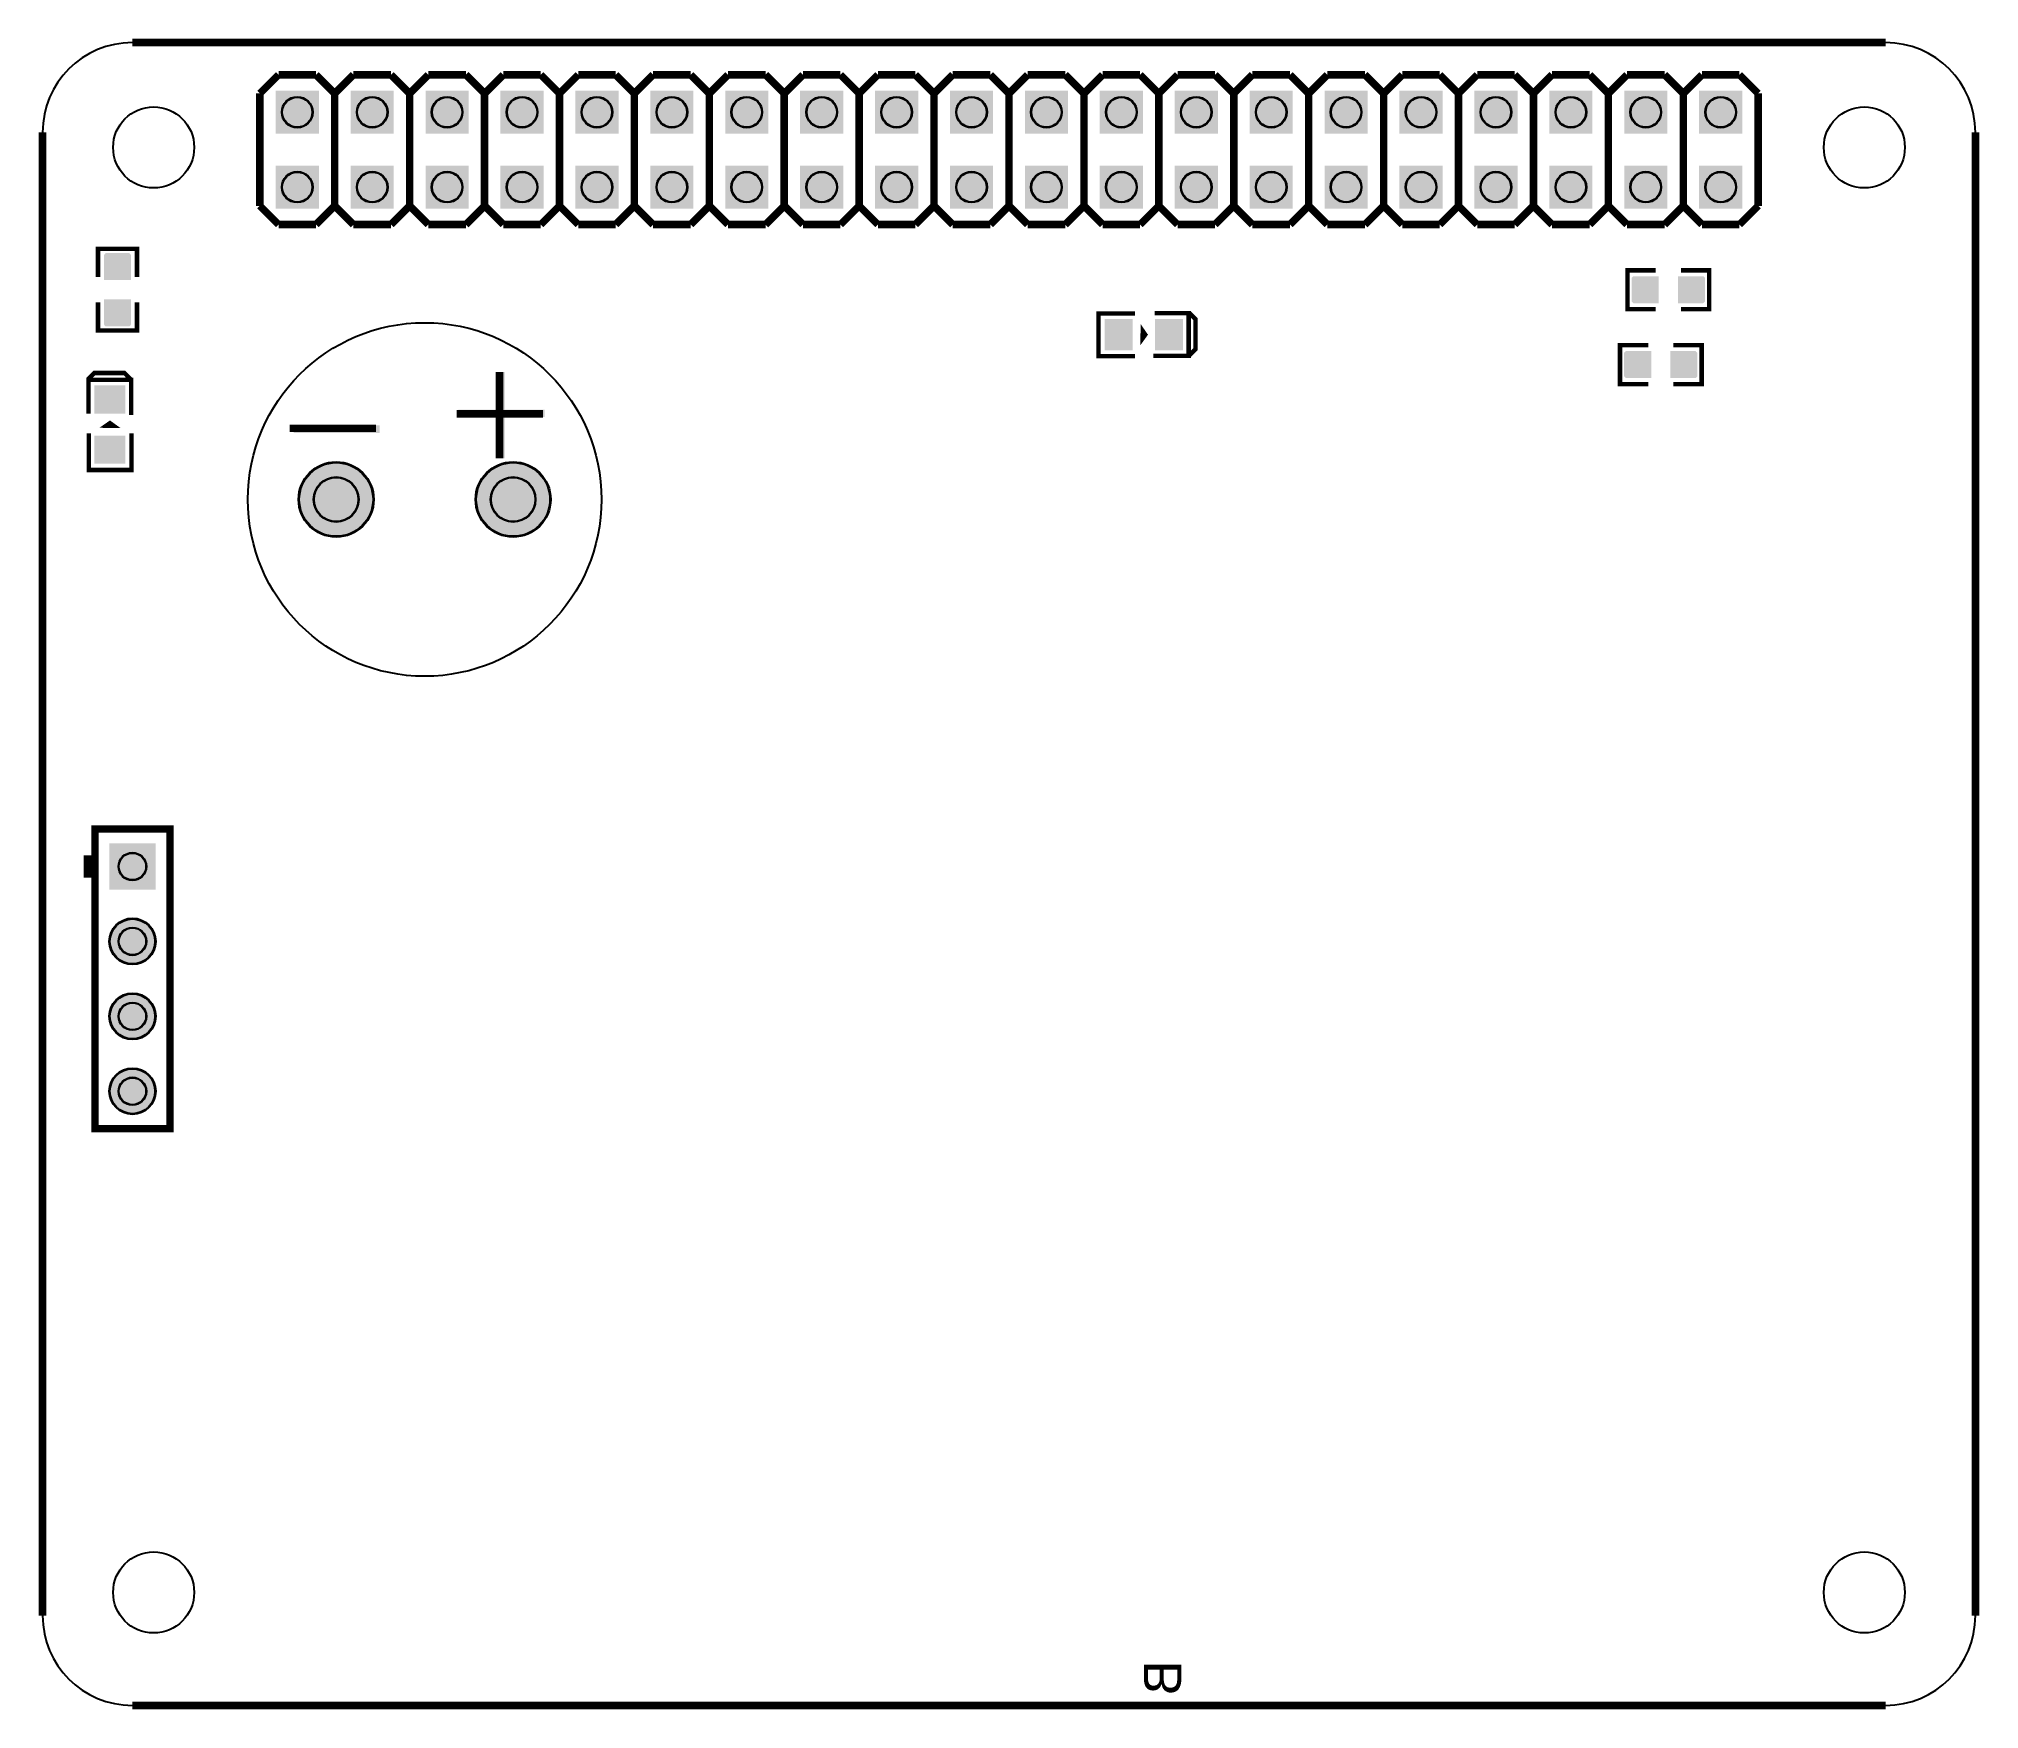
# Model space of a CAD drawing. Extents: x -1295 to 1295, y -2085 to 145.
import ezdxf

# ---------------------------------------------------------------- set-up
doc = ezdxf.new("R2010")
doc.units = 9
for name, color, linetype, true_color in [('BoardOutline', 7, 'Continuous', 0xff00ff), ('BottomSolderMaskLayer', 7, 'Continuous', 0xaa00ff), ('Document', 7, 'Continuous', 0xffffff), ('Multi-Layer', 7, 'Continuous', 0xc0c0c0), ('TopLayer', 7, 'Continuous', 0xff0000), ('TopPasteMaskLayer', 7, 'Continuous', 0x808080), ('TopSilkLayer', 7, 'Continuous', 0xffff00), ('TopSolderMaskLayer', 7, 'Continuous', 0x800080)]:
    doc.layers.add(name, color=color, linetype=linetype, true_color=true_color)
doc.styles.get("Standard").update_dxf_attribs({"font": 'arial.ttf'})

msp = doc.modelspace()

# ---------------------------------------------------------------- hatches: boundary and pattern name
at = {"layer": 'BottomSolderMaskLayer'}
for points in [[(-978.8, 75.8), (-921.2, 75.8), (-921.2, 18.2), (-978.8, 18.2)], [(-878.8, 75.8), (-821.2, 75.8), (-821.2, 18.2), (-878.8, 18.2)], [(-778.8, 75.8), (-721.2, 75.8), (-721.2, 18.2), (-778.8, 18.2)], [(-678.8, 75.8), (-621.2, 75.8), (-621.2, 18.2), (-678.8, 18.2)], [(-578.8, 75.8), (-521.2, 75.8), (-521.2, 18.2), (-578.8, 18.2)], [(-478.8, 75.8), (-421.2, 75.8), (-421.2, 18.2), (-478.8, 18.2)], [(-378.8, 75.8), (-321.2, 75.8), (-321.2, 18.2), (-378.8, 18.2)], [(-278.8, 75.8), (-221.2, 75.8), (-221.2, 18.2), (-278.8, 18.2)], [(-178.8, 75.8), (-121.2, 75.8), (-121.2, 18.2), (-178.8, 18.2)], [(-78.8, 75.8), (-21.2, 75.8), (-21.2, 18.2), (-78.8, 18.2)], [(21.2, 75.8), (78.8, 75.8), (78.8, 18.2), (21.2, 18.2)], [(121.2, 75.8), (178.8, 75.8), (178.8, 18.2), (121.2, 18.2)], [(221.2, 75.8), (278.8, 75.8), (278.8, 18.2), (221.2, 18.2)], [(321.2, 75.8), (378.8, 75.8), (378.8, 18.2), (321.2, 18.2)], [(421.2, 75.8), (478.8, 75.8), (478.8, 18.2), (421.2, 18.2)], [(521.2, 75.8), (578.8, 75.8), (578.8, 18.2), (521.2, 18.2)], [(621.2, 75.8), (678.8, 75.8), (678.8, 18.2), (621.2, 18.2)], [(721.2, 75.8), (778.8, 75.8), (778.8, 18.2), (721.2, 18.2)], [(821.2, 75.8), (878.8, 75.8), (878.8, 18.2), (821.2, 18.2)], [(921.2, 75.8), (978.9, 75.8), (978.9, 18.2), (921.2, 18.2)], [(-978.8, -24.2), (-921.2, -24.2), (-921.2, -81.8), (-978.8, -81.8)], [(-878.8, -24.2), (-821.2, -24.2), (-821.2, -81.8), (-878.8, -81.8)], [(-778.8, -24.2), (-721.2, -24.2), (-721.2, -81.8), (-778.8, -81.8)], [(-678.8, -24.2), (-621.2, -24.2), (-621.2, -81.8), (-678.8, -81.8)], [(-578.8, -24.2), (-521.2, -24.2), (-521.2, -81.8), (-578.8, -81.8)], [(-478.8, -24.2), (-421.2, -24.2), (-421.2, -81.8), (-478.8, -81.8)], [(-378.8, -24.2), (-321.2, -24.2), (-321.2, -81.8), (-378.8, -81.8)], [(-278.8, -24.2), (-221.2, -24.2), (-221.2, -81.8), (-278.8, -81.8)], [(-178.8, -24.2), (-121.2, -24.2), (-121.2, -81.8), (-178.8, -81.8)], [(-78.8, -24.2), (-21.2, -24.2), (-21.2, -81.8), (-78.8, -81.8)], [(21.2, -24.2), (78.8, -24.2), (78.8, -81.8), (21.2, -81.8)], [(121.2, -24.2), (178.8, -24.2), (178.8, -81.8), (121.2, -81.8)], [(221.2, -24.2), (278.8, -24.2), (278.8, -81.8), (221.2, -81.8)], [(321.2, -24.2), (378.8, -24.2), (378.8, -81.8), (321.2, -81.8)], [(421.2, -24.2), (478.8, -24.2), (478.8, -81.8), (421.2, -81.8)], [(521.2, -24.2), (578.8, -24.2), (578.8, -81.8), (521.2, -81.8)], [(621.2, -24.2), (678.8, -24.2), (678.8, -81.8), (621.2, -81.8)], [(721.2, -24.2), (778.8, -24.2), (778.8, -81.8), (721.2, -81.8)], [(821.2, -24.2), (878.8, -24.2), (878.8, -81.8), (821.2, -81.8)], [(921.2, -24.2), (978.9, -24.2), (978.9, -81.8), (921.2, -81.8)], [(-948.3, -470, 1), (-847.9, -470, 1)], [(-712.1, -470, 1), (-611.7, -470, 1)], [(-1201, -929), (-1139, -929), (-1139, -991), (-1201, -991)], [(-1201, -1060, 1), (-1139, -1060, 1)], [(-1201, -1160, 1), (-1139, -1160, 1)], [(-1201, -1260, 1), (-1139, -1260, 1)]]:
    msp.add_hatch(color=256, dxfattribs=at).paths.add_polyline_path(points)
at = {"layer": 'Document'}
for points in [[(-683.1, -415), (-683.1, -300), (-673.1, -300), (-673.1, -415)], [(-735, -350), (-620, -350), (-620, -360), (-735, -360)], [(-955, -371.1), (-840, -371.1), (-840, -381.1), (-955, -381.1)]]:
    msp.add_hatch(color=256, dxfattribs=at).paths.add_polyline_path(points)
at = {"layer": 'Multi-Layer'}
for points in [[(-977.8, 74.9), (-922.2, 74.9), (-922.2, 19.2), (-977.8, 19.2)], [(-877.8, 74.9), (-822.2, 74.9), (-822.2, 19.2), (-877.8, 19.2)], [(-777.8, 74.9), (-722.2, 74.9), (-722.2, 19.2), (-777.8, 19.2)], [(-677.8, 74.9), (-622.2, 74.9), (-622.2, 19.2), (-677.8, 19.2)], [(-577.8, 74.9), (-522.2, 74.9), (-522.2, 19.2), (-577.8, 19.2)], [(-477.8, 74.9), (-422.2, 74.9), (-422.2, 19.2), (-477.8, 19.2)], [(-377.8, 74.9), (-322.2, 74.9), (-322.2, 19.2), (-377.8, 19.2)], [(-277.8, 74.9), (-222.2, 74.9), (-222.2, 19.2), (-277.8, 19.2)], [(-177.8, 74.9), (-122.2, 74.9), (-122.2, 19.2), (-177.8, 19.2)], [(-77.8, 74.9), (-22.2, 74.9), (-22.2, 19.2), (-77.8, 19.2)], [(22.2, 74.9), (77.8, 74.9), (77.8, 19.2), (22.2, 19.2)], [(122.2, 74.9), (177.8, 74.9), (177.8, 19.2), (122.2, 19.2)], [(222.2, 74.9), (277.8, 74.9), (277.8, 19.2), (222.2, 19.2)], [(322.2, 74.9), (377.8, 74.9), (377.8, 19.2), (322.2, 19.2)], [(422.2, 74.9), (477.8, 74.9), (477.8, 19.2), (422.2, 19.2)], [(522.2, 74.9), (577.8, 74.9), (577.8, 19.2), (522.2, 19.2)], [(622.2, 74.9), (677.8, 74.9), (677.8, 19.2), (622.2, 19.2)], [(722.2, 74.9), (777.8, 74.9), (777.8, 19.2), (722.2, 19.2)], [(822.2, 74.9), (877.8, 74.9), (877.8, 19.2), (822.2, 19.2)], [(922.2, 74.9), (977.8, 74.9), (977.8, 19.2), (922.2, 19.2)], [(-977.8, -25.1), (-922.2, -25.1), (-922.2, -80.8), (-977.8, -80.8)], [(-877.8, -25.1), (-822.2, -25.1), (-822.2, -80.8), (-877.8, -80.8)], [(-777.8, -25.1), (-722.2, -25.1), (-722.2, -80.8), (-777.8, -80.8)], [(-677.8, -25.1), (-622.2, -25.1), (-622.2, -80.8), (-677.8, -80.8)], [(-577.8, -25.1), (-522.2, -25.1), (-522.2, -80.8), (-577.8, -80.8)], [(-477.8, -25.1), (-422.2, -25.1), (-422.2, -80.8), (-477.8, -80.8)], [(-377.8, -25.1), (-322.2, -25.1), (-322.2, -80.8), (-377.8, -80.8)], [(-277.8, -25.1), (-222.2, -25.1), (-222.2, -80.8), (-277.8, -80.8)], [(-177.8, -25.1), (-122.2, -25.1), (-122.2, -80.8), (-177.8, -80.8)], [(-77.8, -25.1), (-22.2, -25.1), (-22.2, -80.8), (-77.8, -80.8)], [(22.2, -25.1), (77.8, -25.1), (77.8, -80.8), (22.2, -80.8)], [(122.2, -25.1), (177.8, -25.1), (177.8, -80.8), (122.2, -80.8)], [(222.2, -25.1), (277.8, -25.1), (277.8, -80.8), (222.2, -80.8)], [(322.2, -25.1), (377.8, -25.1), (377.8, -80.8), (322.2, -80.8)], [(422.2, -25.1), (477.8, -25.1), (477.8, -80.8), (422.2, -80.8)], [(522.2, -25.1), (577.8, -25.1), (577.8, -80.8), (522.2, -80.8)], [(622.2, -25.1), (677.8, -25.1), (677.8, -80.8), (622.2, -80.8)], [(722.2, -25.1), (777.8, -25.1), (777.8, -80.8), (722.2, -80.8)], [(822.2, -25.1), (877.8, -25.1), (877.8, -80.8), (822.2, -80.8)], [(922.2, -25.1), (977.8, -25.1), (977.8, -80.8), (922.2, -80.8)], [(-947.3, -470, 1), (-848.9, -470, 1)], [(-711.1, -470, 1), (-612.7, -470, 1)], [(-1200, -930), (-1140, -930), (-1140, -990), (-1200, -990)], [(-1200, -1060, 1), (-1140, -1060, 1)], [(-1200, -1160, 1), (-1140, -1160, 1)], [(-1200, -1260, 1), (-1140, -1260, 1)]]:
    msp.add_hatch(color=256, dxfattribs=at).paths.add_polyline_path(points)
at = {"layer": 'TopLayer'}
for points in [[(-1173, -176.2), (-1207, -176.2), (-1207, -144.5), (-1173, -144.5)], [(866.2, -207), (866.2, -173), (834.5, -173), (834.5, -207)], [(893.8, -207), (893.8, -173), (925.5, -173), (925.5, -207)], [(-1173, -203.8), (-1207, -203.8), (-1207, -235.5), (-1173, -235.5)], [(164.2, -230.3), (164.2, -269.7), (128.8, -269.7), (128.8, -230.3)], [(231.2, -230.3), (231.2, -269.7), (195.7, -269.7), (195.7, -230.3)], [(856.2, -307), (856.2, -273), (824.5, -273), (824.5, -307)], [(883.8, -307), (883.8, -273), (915.5, -273), (915.5, -307)], [(-1219.7, -318.8), (-1180.3, -318.8), (-1180.3, -354.3), (-1219.7, -354.3)], [(-1219.7, -385.8), (-1180.3, -385.8), (-1180.3, -421.2), (-1219.7, -421.2)]]:
    msp.add_hatch(color=256, dxfattribs=at).paths.add_polyline_path(points)
at = {"layer": 'TopPasteMaskLayer'}
for points in [[(-1207.7, -143), (-1207.7, -174.4), (-1205.7, -176.4), (-1196.8, -176.4), (-1196.8, -161.8), (-1183.8, -161.8), (-1183.8, -176.4), (-1174.3, -176.4), (-1172.3, -174.4), (-1172.3, -143), (-1174.3, -141), (-1205.7, -141)], [(866, -174.3), (866, -183.2), (851.1, -183.2), (851.1, -196.2), (866, -196.2), (866, -205.7), (864.1, -207.7), (833, -207.7), (831, -205.7), (831, -174.3), (833, -172.3), (864.1, -172.3)], [(927, -172.3), (895.6, -172.3), (893.6, -174.3), (893.6, -183.2), (908.2, -183.2), (908.2, -196.2), (893.6, -196.2), (893.6, -205.7), (895.6, -207.7), (927, -207.7), (929, -205.7), (929, -174.3)], [(-1205.7, -204), (-1196.8, -204), (-1196.8, -218.9), (-1183.8, -218.9), (-1183.8, -204), (-1174.3, -204), (-1172.3, -205.9), (-1172.3, -237), (-1174.3, -239), (-1205.7, -239), (-1207.7, -237), (-1207.7, -205.9)], [(164.2, -230.3), (164.2, -269.7), (128.8, -269.7), (128.8, -230.3)], [(231.2, -230.3), (231.2, -269.7), (195.7, -269.7), (195.7, -230.3)], [(856, -274.3), (856, -283.2), (841.1, -283.2), (841.1, -296.2), (856, -296.2), (856, -305.7), (854.1, -307.7), (823, -307.7), (821, -305.7), (821, -274.3), (823, -272.3), (854.1, -272.3)], [(917, -272.3), (885.6, -272.3), (883.6, -274.3), (883.6, -283.2), (898.2, -283.2), (898.2, -296.2), (883.6, -296.2), (883.6, -305.7), (885.6, -307.7), (917, -307.7), (919, -305.7), (919, -274.3)], [(-1219.7, -318.8), (-1180.3, -318.8), (-1180.3, -354.3), (-1219.7, -354.3)], [(-1219.7, -385.8), (-1180.3, -385.8), (-1180.3, -421.2), (-1219.7, -421.2)]]:
    msp.add_hatch(color=256, dxfattribs=at).paths.add_polyline_path(points)
at = {"layer": 'TopSilkLayer'}
for points in [[(175.7, -235.8), (175.3, -264.2), (185.5, -250)], [(-1214.2, -374.3), (-1185.8, -374.7), (-1200, -364.5)]]:
    msp.add_hatch(color=256, dxfattribs=at).paths.add_polyline_path(points)
at = {"layer": 'TopSolderMaskLayer'}
for points in [[(-978.8, 75.8), (-921.2, 75.8), (-921.2, 18.2), (-978.8, 18.2)], [(-878.8, 75.8), (-821.2, 75.8), (-821.2, 18.2), (-878.8, 18.2)], [(-778.8, 75.8), (-721.2, 75.8), (-721.2, 18.2), (-778.8, 18.2)], [(-678.8, 75.8), (-621.2, 75.8), (-621.2, 18.2), (-678.8, 18.2)], [(-578.8, 75.8), (-521.2, 75.8), (-521.2, 18.2), (-578.8, 18.2)], [(-478.8, 75.8), (-421.2, 75.8), (-421.2, 18.2), (-478.8, 18.2)], [(-378.8, 75.8), (-321.2, 75.8), (-321.2, 18.2), (-378.8, 18.2)], [(-278.8, 75.8), (-221.2, 75.8), (-221.2, 18.2), (-278.8, 18.2)], [(-178.8, 75.8), (-121.2, 75.8), (-121.2, 18.2), (-178.8, 18.2)], [(-78.8, 75.8), (-21.2, 75.8), (-21.2, 18.2), (-78.8, 18.2)], [(21.2, 75.8), (78.8, 75.8), (78.8, 18.2), (21.2, 18.2)], [(121.2, 75.8), (178.8, 75.8), (178.8, 18.2), (121.2, 18.2)], [(221.2, 75.8), (278.8, 75.8), (278.8, 18.2), (221.2, 18.2)], [(321.2, 75.8), (378.8, 75.8), (378.8, 18.2), (321.2, 18.2)], [(421.2, 75.8), (478.8, 75.8), (478.8, 18.2), (421.2, 18.2)], [(521.2, 75.8), (578.8, 75.8), (578.8, 18.2), (521.2, 18.2)], [(621.2, 75.8), (678.8, 75.8), (678.8, 18.2), (621.2, 18.2)], [(721.2, 75.8), (778.8, 75.8), (778.8, 18.2), (721.2, 18.2)], [(821.2, 75.8), (878.8, 75.8), (878.8, 18.2), (821.2, 18.2)], [(921.2, 75.8), (978.9, 75.8), (978.9, 18.2), (921.2, 18.2)], [(-978.8, -24.2), (-921.2, -24.2), (-921.2, -81.8), (-978.8, -81.8)], [(-878.8, -24.2), (-821.2, -24.2), (-821.2, -81.8), (-878.8, -81.8)], [(-778.8, -24.2), (-721.2, -24.2), (-721.2, -81.8), (-778.8, -81.8)], [(-678.8, -24.2), (-621.2, -24.2), (-621.2, -81.8), (-678.8, -81.8)], [(-578.8, -24.2), (-521.2, -24.2), (-521.2, -81.8), (-578.8, -81.8)], [(-478.8, -24.2), (-421.2, -24.2), (-421.2, -81.8), (-478.8, -81.8)], [(-378.8, -24.2), (-321.2, -24.2), (-321.2, -81.8), (-378.8, -81.8)], [(-278.8, -24.2), (-221.2, -24.2), (-221.2, -81.8), (-278.8, -81.8)], [(-178.8, -24.2), (-121.2, -24.2), (-121.2, -81.8), (-178.8, -81.8)], [(-78.8, -24.2), (-21.2, -24.2), (-21.2, -81.8), (-78.8, -81.8)], [(21.2, -24.2), (78.8, -24.2), (78.8, -81.8), (21.2, -81.8)], [(121.2, -24.2), (178.8, -24.2), (178.8, -81.8), (121.2, -81.8)], [(221.2, -24.2), (278.8, -24.2), (278.8, -81.8), (221.2, -81.8)], [(321.2, -24.2), (378.8, -24.2), (378.8, -81.8), (321.2, -81.8)], [(421.2, -24.2), (478.8, -24.2), (478.8, -81.8), (421.2, -81.8)], [(521.2, -24.2), (578.8, -24.2), (578.8, -81.8), (521.2, -81.8)], [(621.2, -24.2), (678.8, -24.2), (678.8, -81.8), (621.2, -81.8)], [(721.2, -24.2), (778.8, -24.2), (778.8, -81.8), (721.2, -81.8)], [(821.2, -24.2), (878.8, -24.2), (878.8, -81.8), (821.2, -81.8)], [(921.2, -24.2), (978.9, -24.2), (978.9, -81.8), (921.2, -81.8)], [(-1171.9, -177.2), (-1208.1, -177.2), (-1208.1, -143.5), (-1171.9, -143.5)], [(867.2, -208), (867.2, -172), (833.5, -172), (833.5, -208)], [(892.8, -208), (892.8, -172), (926.5, -172), (926.5, -208)], [(-1171.9, -202.8), (-1208.1, -202.8), (-1208.1, -236.5), (-1171.9, -236.5)], [(165.1, -229.2), (165.1, -270.8), (127.9, -270.8), (127.9, -229.2)], [(232.1, -229.2), (232.1, -270.8), (194.8, -270.8), (194.8, -229.2)], [(857.2, -308), (857.2, -272), (823.5, -272), (823.5, -308)], [(882.8, -308), (882.8, -272), (916.5, -272), (916.5, -308)], [(-1220.7, -317.8), (-1179.3, -317.8), (-1179.3, -355.3), (-1220.7, -355.3)], [(-1220.7, -384.8), (-1179.3, -384.8), (-1179.3, -422.2), (-1220.7, -422.2)], [(-948.3, -470, 1), (-847.9, -470, 1)], [(-712.1, -470, 1), (-611.7, -470, 1)], [(-1201, -929), (-1139, -929), (-1139, -991), (-1201, -991)], [(-1201, -1060, 1), (-1139, -1060, 1)], [(-1201, -1160, 1), (-1139, -1160, 1)], [(-1201, -1260, 1), (-1139, -1260, 1)]]:
    msp.add_hatch(color=256, dxfattribs=at).paths.add_polyline_path(points)

# ---------------------------------------------------------------- linework, layer by layer
at = {"layer": 'BoardOutline', "const_width": 10}
for points in [[(-1170, 140), (1170, 140)], [(-1290, -1960), (-1290, 20)], [(1290, 20), (1290, -1960)], [(1170, -2080), (-1170, -2080)]]:
    msp.add_lwpolyline(points, dxfattribs=at)
at = {"layer": 'BoardOutline'}
for centre, start, end in [((-1170, 20), 90, 180), ((1170, 20), 0, 90), ((-1170, -1960), 180, 270), ((1170, -1960), 270, 0)]:
    msp.add_arc(centre, 120, start, end, dxfattribs=at)
at = {"layer": 'BottomSolderMaskLayer'}
for centre, radius in [((-950, 47), 20.7), ((-850, 47), 20.7), ((-750, 47), 20.7), ((-650, 47), 20.7), ((-550, 47), 20.7), ((-450, 47), 20.7), ((-350, 47), 20.7), ((-250, 47), 20.7), ((-150, 47), 20.7), ((-50, 47), 20.7), ((50, 47), 20.7), ((150, 47), 20.7), ((250, 47), 20.7), ((350, 47), 20.7), ((450, 47), 20.7), ((550, 47), 20.7), ((650, 47), 20.7), ((750, 47), 20.7), ((850, 47), 20.7), ((950, 47), 20.7), ((-950, -53), 20.7), ((-850, -53), 20.7), ((-750, -53), 20.7), ((-650, -53), 20.7), ((-550, -53), 20.7), ((-450, -53), 20.7), ((-350, -53), 20.7), ((-250, -53), 20.7), ((-150, -53), 20.7), ((-50, -53), 20.7), ((50, -53), 20.7), ((150, -53), 20.7), ((250, -53), 20.7), ((350, -53), 20.7), ((450, -53), 20.7), ((550, -53), 20.7), ((650, -53), 20.7), ((750, -53), 20.7), ((850, -53), 20.7), ((950, -53), 20.7), ((-898.1, -470), 50.2), ((-898.1, -470), 30.1), ((-661.9, -470), 50.2), ((-661.9, -470), 30.1), ((-1170, -960), 18.6), ((-1170, -1060), 31), ((-1170, -1060), 18.6), ((-1170, -1160), 31), ((-1170, -1160), 18.6), ((-1170, -1260), 31), ((-1170, -1260), 18.6)]:
    msp.add_circle(centre, radius, dxfattribs=at)
at = {"layer": 'Multi-Layer'}
for centre, radius in [((-1141.7, 0), 54.1), ((-950, 47), 20), ((-850, 47), 20), ((-750, 47), 20), ((-650, 47), 20), ((-550, 47), 20), ((-450, 47), 20), ((-350, 47), 20), ((-250, 47), 20), ((-150, 47), 20), ((-50, 47), 20), ((50, 47), 20), ((150, 47), 20), ((250, 47), 20), ((350, 47), 20), ((450, 47), 20), ((550, 47), 20), ((650, 47), 20), ((750, 47), 20), ((850, 47), 20), ((950, 47), 20), ((1141.7, 0), 54.1), ((-950, -53), 20), ((-850, -53), 20), ((-750, -53), 20), ((-650, -53), 20), ((-550, -53), 20), ((-450, -53), 20), ((-350, -53), 20), ((-250, -53), 20), ((-150, -53), 20), ((-50, -53), 20), ((50, -53), 20), ((150, -53), 20), ((250, -53), 20), ((350, -53), 20), ((450, -53), 20), ((550, -53), 20), ((650, -53), 20), ((750, -53), 20), ((850, -53), 20), ((950, -53), 20), ((-898.1, -470), 49.2), ((-661.9, -470), 49.2), ((-898.1, -470), 29.5), ((-661.9, -470), 29.5), ((-1170, -960), 18), ((-1170, -1060), 30), ((-1170, -1060), 18), ((-1170, -1160), 30), ((-1170, -1160), 18), ((-1170, -1260), 30), ((-1170, -1260), 18), ((-1141.7, -1929.1), 54.1), ((1141.7, -1929.1), 54.1)]:
    msp.add_circle(centre, radius, dxfattribs=at)
at = {"layer": 'TopSilkLayer'}
for points, const_width in [([(-1000, 72), (-975, 97)], 10), ([(-975, 97), (-925, 97)], 10), ([(-925, 97), (-900, 72)], 10), ([(-900, 72), (-875, 97)], 10), ([(-875, 97), (-825, 97)], 10), ([(-825, 97), (-800, 72)], 10), ([(-800, 72), (-775, 97)], 10), ([(-775, 97), (-725, 97)], 10), ([(-725, 97), (-700, 72)], 10), ([(-700, 72), (-675, 97)], 10), ([(-675, 97), (-625, 97)], 10), ([(-625, 97), (-600, 72)], 10), ([(-600, 72), (-575, 97)], 10), ([(-575, 97), (-525, 97)], 10), ([(-525, 97), (-500, 72)], 10), ([(-500, 72), (-475, 97)], 10), ([(-475, 97), (-425, 97)], 10), ([(-425, 97), (-400, 72)], 10), ([(-400, 72), (-375, 97)], 10), ([(-375, 97), (-325, 97)], 10), ([(-325, 97), (-300, 72)], 10), ([(-300, 72), (-275, 97)], 10), ([(-275, 97), (-225, 97)], 10), ([(-225, 97), (-200, 72)], 10), ([(-200, 72), (-175, 97)], 10), ([(-175, 97), (-125, 97)], 10), ([(-125, 97), (-100, 72)], 10), ([(-100, 72), (-75, 97)], 10), ([(-75, 97), (-25, 97)], 10), ([(-25, 97), (0, 72)], 10), ([(0, 72), (25, 97)], 10), ([(25, 97), (75, 97)], 10), ([(75, 97), (100, 72)], 10), ([(100, 72), (125, 97)], 10), ([(125, 97), (175, 97)], 10), ([(200, 72), (175, 97)], 10), ([(200, 72), (225, 97)], 10), ([(275, 97), (225, 97)], 10), ([(275, 97), (300, 72)], 10), ([(300, 72), (325, 97)], 10), ([(375, 97), (325, 97)], 10), ([(375, 97), (400, 72)], 10), ([(400, 72), (425, 97)], 10), ([(475, 97), (425, 97)], 10), ([(475, 97), (500, 72)], 10), ([(500, 72), (525, 97)], 10), ([(575, 97), (525, 97)], 10), ([(575, 97), (600, 72)], 10), ([(600, 72), (625, 97)], 10), ([(675, 97), (625, 97)], 10), ([(675, 97), (700, 72)], 10), ([(700, 72), (725, 97)], 10), ([(775, 97), (725, 97)], 10), ([(775, 97), (800, 72)], 10), ([(800, 72), (825, 97)], 10), ([(875, 97), (825, 97)], 10), ([(875, 97), (900, 72)], 10), ([(900, 72), (925, 97)], 10), ([(975, 97), (925, 97)], 10), ([(975, 97), (1000, 72)], 10), ([(-1000, -78), (-1000, 72)], 10), ([(-900, 72), (-900, -78)], 10), ([(-800, 72), (-800, -78)], 10), ([(-700, 72), (-700, -78)], 10), ([(-600, 72), (-600, -78)], 10), ([(-500, 72), (-500, -78)], 10), ([(-400, 72), (-400, -78)], 10), ([(-300, 72), (-300, -78)], 10), ([(-200, 72), (-200, -78)], 10), ([(-100, 72), (-100, -78)], 10), ([(0, 72), (0, -78)], 10), ([(100, 72), (100, -78)], 10), ([(200, 72), (200, -78)], 10), ([(300, 72), (300, -78)], 10), ([(400, 72), (400, -78)], 10), ([(500, 72), (500, -78)], 10), ([(600, 72), (600, -78)], 10), ([(700, 72), (700, -78)], 10), ([(800, 72), (800, -78)], 10), ([(900, 72), (900, -78)], 10), ([(1000, 72), (1000, -78)], 10), ([(-1000, -78), (-975, -103)], 10), ([(-925, -103), (-900, -78)], 10), ([(-900, -78), (-875, -103)], 10), ([(-825, -103), (-800, -78)], 10), ([(-800, -78), (-775, -103)], 10), ([(-725, -103), (-700, -78)], 10), ([(-700, -78), (-675, -103)], 10), ([(-625, -103), (-600, -78)], 10), ([(-600, -78), (-575, -103)], 10), ([(-525, -103), (-500, -78)], 10), ([(-500, -78), (-475, -103)], 10), ([(-425, -103), (-400, -78)], 10), ([(-400, -78), (-375, -103)], 10), ([(-300, -78), (-325, -103)], 10), ([(-300, -78), (-275, -103)], 10), ([(-200, -78), (-225, -103)], 10), ([(-200, -78), (-175, -103)], 10), ([(-100, -78), (-125, -103)], 10), ([(-100, -78), (-75, -103)], 10), ([(0, -78), (-25, -103)], 10), ([(0, -78), (25, -103)], 10), ([(100, -78), (75, -103)], 10), ([(100, -78), (125, -103)], 10), ([(200, -78), (175, -103)], 10), ([(200, -78), (225, -103)], 10), ([(300, -78), (275, -103)], 10), ([(300, -78), (325, -103)], 10), ([(400, -78), (375, -103)], 10), ([(425, -103), (400, -78)], 10), ([(500, -78), (475, -103)], 10), ([(525, -103), (500, -78)], 10), ([(600, -78), (575, -103)], 10), ([(600, -78), (625, -103)], 10), ([(700, -78), (675, -103)], 10), ([(700, -78), (725, -103)], 10), ([(800, -78), (775, -103)], 10), ([(800, -78), (825, -103)], 10), ([(900, -78), (875, -103)], 10), ([(900, -78), (925, -103)], 10), ([(1000, -78), (975, -103)], 10), ([(-975, -103), (-925, -103)], 10), ([(-875, -103), (-825, -103)], 10), ([(-775, -103), (-725, -103)], 10), ([(-675, -103), (-625, -103)], 10), ([(-575, -103), (-525, -103)], 10), ([(-475, -103), (-425, -103)], 10), ([(-325, -103), (-375, -103)], 10), ([(-225, -103), (-275, -103)], 10), ([(-125, -103), (-175, -103)], 10), ([(-25, -103), (-75, -103)], 10), ([(75, -103), (25, -103)], 10), ([(175, -103), (125, -103)], 10), ([(275, -103), (225, -103)], 10), ([(375, -103), (325, -103)], 10), ([(425, -103), (475, -103)], 10), ([(525, -103), (575, -103)], 10), ([(675, -103), (625, -103)], 10), ([(775, -103), (725, -103)], 10), ([(875, -103), (825, -103)], 10), ([(975, -103), (925, -103)], 10), ([(-1164, -173.2), (-1164, -135.5), (-1216, -135.5), (-1216, -173.2)], 6), ([(863.2, -216), (825.5, -216), (825.5, -164), (863.2, -164)], 6), ([(896.8, -216), (934.5, -216), (934.5, -164), (896.8, -164)], 6), ([(-1164, -206.8), (-1164, -244.5), (-1216, -244.5), (-1216, -206.8)], 6), ([(168.2, -278.7), (119.4, -278.7), (119.4, -221.7), (168.2, -221.7)], 5.91), ([(194.6, -221.3), (239.8, -221.3), (239.8, -278.3), (192.6, -278.3)], 5.91), ([(239.8, -221.3), (241, -221.3), (248.9, -229.1), (248.9, -269.3), (247.7, -270.5), (239.8, -278.3)], 5.91), ([(853.2, -316), (815.5, -316), (815.5, -264), (853.2, -264)], 6), ([(886.8, -316), (924.5, -316), (924.5, -264), (886.8, -264)], 6), ([(-1228.7, -310.2), (-1228.7, -309), (-1220.9, -301.1), (-1180.7, -301.1), (-1179.5, -302.3), (-1171.7, -310.2)], 5.91), ([(-1228.7, -355.4), (-1228.7, -310.2), (-1171.7, -310.2), (-1171.7, -357.4)], 5.91), ([(-680, -415), (-680, -300)], 10), ([(-737.1, -355.7), (-622.1, -355.7)], 10), ([(-1171.3, -381.8), (-1171.3, -430.6), (-1228.3, -430.6), (-1228.3, -381.8)], 5.91), ([(-960, -375), (-845, -375)], 10)]:
    msp.add_lwpolyline(points, dxfattribs=dict(at, const_width=const_width))
at = {"layer": 'TopSilkLayer', "const_width": 10}
for points in [[(-1220, -910), (-1120, -910), (-1120, -1310), (-1220, -1310), (-1220, -910)], [(-1230, -950), (-1220, -950), (-1220, -970), (-1230, -970), (-1230, -950)]]:
    msp.add_lwpolyline(points, close=True, dxfattribs=at)
at = {"layer": 'TopSilkLayer'}
msp.add_circle((-780, -470), 236, dxfattribs=at)
at = {"layer": 'TopSolderMaskLayer'}
for centre, radius in [((-950, 47), 20.7), ((-850, 47), 20.7), ((-750, 47), 20.7), ((-650, 47), 20.7), ((-550, 47), 20.7), ((-450, 47), 20.7), ((-350, 47), 20.7), ((-250, 47), 20.7), ((-150, 47), 20.7), ((-50, 47), 20.7), ((50, 47), 20.7), ((150, 47), 20.7), ((250, 47), 20.7), ((350, 47), 20.7), ((450, 47), 20.7), ((550, 47), 20.7), ((650, 47), 20.7), ((750, 47), 20.7), ((850, 47), 20.7), ((950, 47), 20.7), ((-950, -53), 20.7), ((-850, -53), 20.7), ((-750, -53), 20.7), ((-650, -53), 20.7), ((-550, -53), 20.7), ((-450, -53), 20.7), ((-350, -53), 20.7), ((-250, -53), 20.7), ((-150, -53), 20.7), ((-50, -53), 20.7), ((50, -53), 20.7), ((150, -53), 20.7), ((250, -53), 20.7), ((350, -53), 20.7), ((450, -53), 20.7), ((550, -53), 20.7), ((650, -53), 20.7), ((750, -53), 20.7), ((850, -53), 20.7), ((950, -53), 20.7), ((-898.1, -470), 50.2), ((-898.1, -470), 30.1), ((-661.9, -470), 50.2), ((-661.9, -470), 30.1), ((-1170, -960), 18.6), ((-1170, -1060), 31), ((-1170, -1060), 18.6), ((-1170, -1160), 31), ((-1170, -1160), 18.6), ((-1170, -1260), 31), ((-1170, -1260), 18.6)]:
    msp.add_circle(centre, radius, dxfattribs=at)

# ---------------------------------------------------------------- texts
at = {"layer": 'BottomLayer', "text_generation_flag": 2}
msp.add_text('B', height=50, rotation=90, dxfattribs=at).set_placement((230, -2020))

doc.saveas('drawing.dxf')
